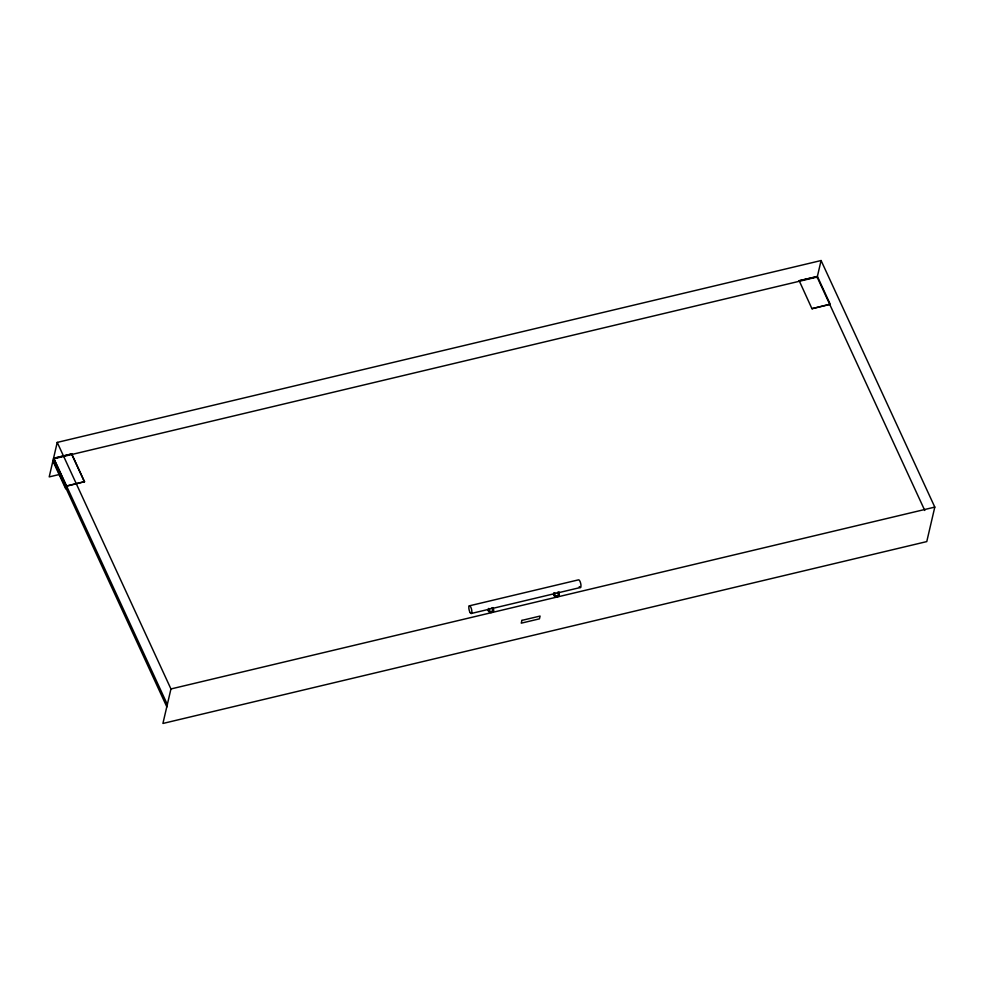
<?xml version="1.0" encoding="UTF-8"?>
<svg xmlns="http://www.w3.org/2000/svg" width="984" height="984" viewBox="0 0 984 984"><rect width="100%" height="100%" fill="white"/><g stroke="black" fill="none" stroke-linecap="round" stroke-linejoin="round"><path stroke-width="1.48" d="M57.232 442.406L170.945 688.96L162.913 723.461L926.768 541.594L934.8 507.104L821.086 260.539L57.232 442.406L49.2 476.896L59.667 474.411M53.308 460.721L53.849 458.421L71.721 453.944L53.53 458.273L66.334 486.01L65.682 488.765L52.89 461.029M66.1 488.458L66.641 486.157L84.513 481.68L71.721 453.944M829.77 304.462L811.948 308.705L830.189 304.142L817.396 276.406L799.205 280.735L816.978 276.725L924.775 510.475M817.077 277.783L821.086 260.539M558.924 591.79L557.362 592.454M493.205 607.62L491.36 608.038M53.985 458.728L817.114 277.033M66.334 486.01L84.513 481.68M469.282 605.849L578.408 579.871A3.973 1.255 76.6 0 1 580.917 584.656A3.973 1.255 76.6 0 1 579.256 586.624M471.397 613.45L580.523 587.473M170.945 688.96L934.8 507.104M799.205 280.735L811.948 308.705M71.672 454.178L84.464 481.914M53.849 458.421L167.415 704.667M53.948 462.099L166.886 706.967M492.529 608.985A1.98 1.587 13.1 0 1 492.197 611.101A1.98 1.587 13.1 0 1 489.54 610.793A1.98 1.587 13.1 0 1 489.429 608.629M492.873 608.407A2.743 2.202 13.1 0 1 492.996 611.421A2.743 2.202 13.1 0 1 489.331 611.458A2.743 2.202 13.1 0 1 488.642 608.444M493.537 610.732A2.743 2.202 13.1 0 1 490.524 612.442A2.743 2.202 13.1 0 1 488.138 609.797M492.763 608.862A2.743 2.202 13.1 0 1 493.402 609.748M558.248 593.795A1.98 1.587 13.1 0 1 556.317 595.775A1.98 1.587 13.1 0 1 554.632 593.364M554.09 592.798A2.792 2.239 13.1 0 0 555.493 596.23A2.743 2.202 13.1 0 0 558.715 595.578A2.792 2.239 13.1 0 0 558.395 592.749M558.248 593.278A2.743 2.202 13.1 0 1 558.076 596.513A2.743 2.202 13.1 0 1 554.115 595.812A2.743 2.202 13.1 0 1 554.865 592.676M521.901 620.387L521.249 623.167L539.441 618.838L540.093 616.058L521.901 620.387M470.143 612.601L469.503 611.212A3.973 1.255 76.6 0 1 469.466 605.787A3.973 1.255 76.6 0 1 471.828 610.916A3.973 1.255 76.6 0 1 470.143 612.601"/></g></svg>
